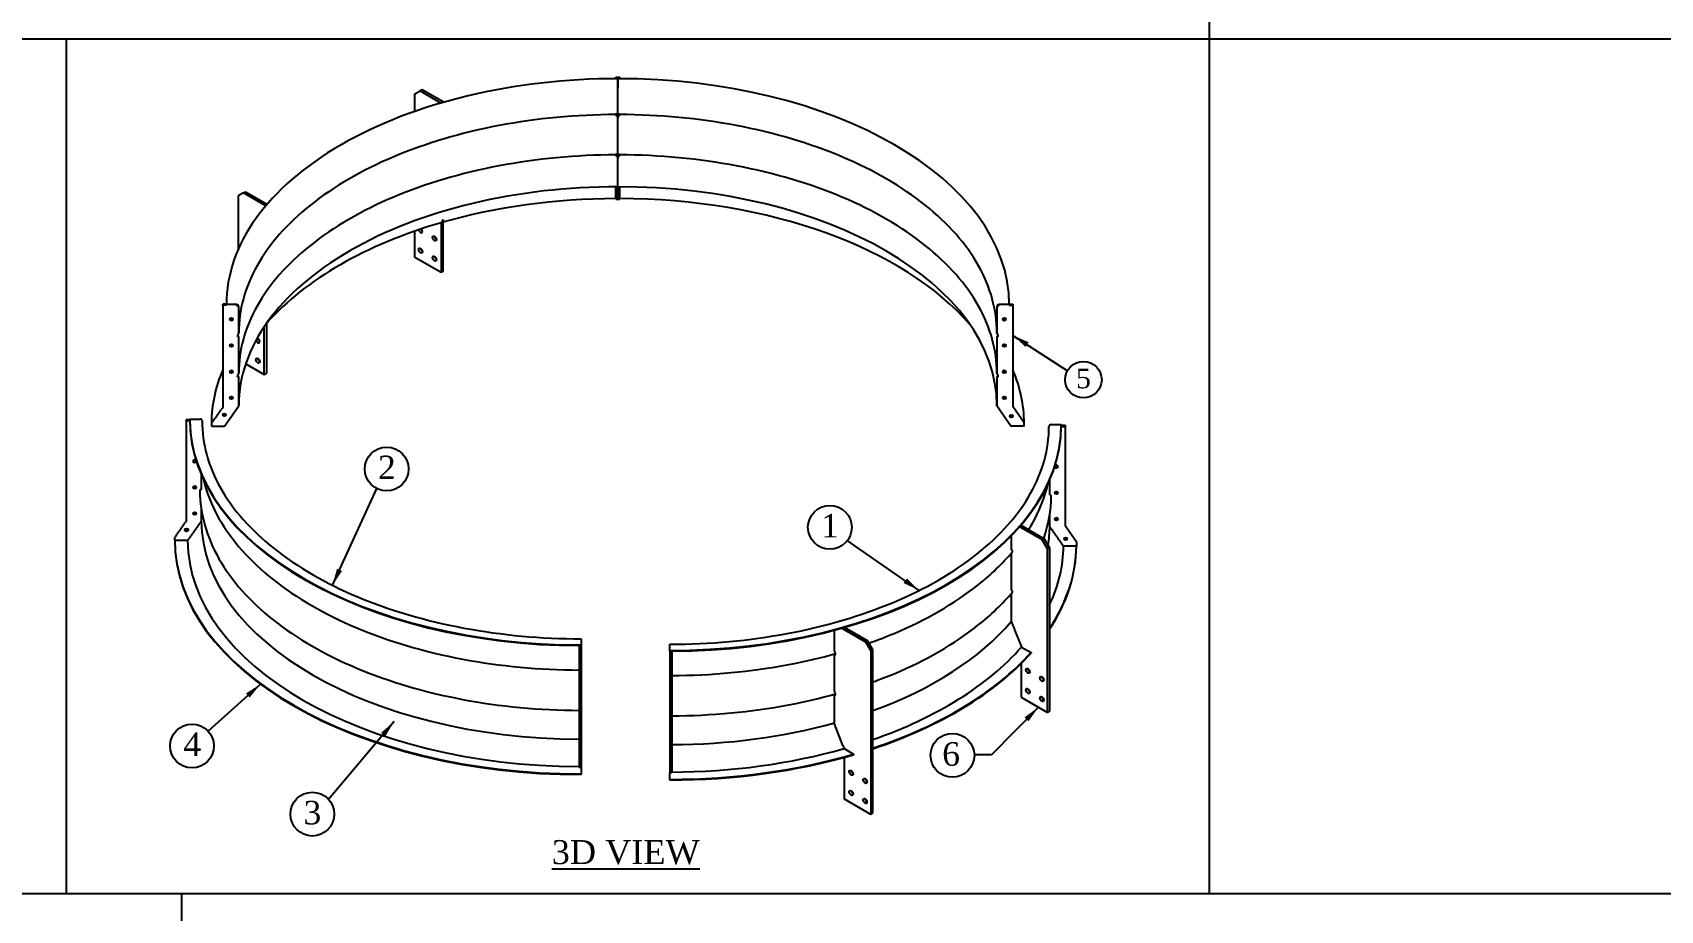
# Model space of a CAD drawing. Header units: millimetres. Extents: x 517777 to 536338, y -327622 to -292910.
# Drawn here: x 524682 to 530445, y -324792 to -321682 of the extents above; entities that cross this region are included whole.
import ezdxf

# ---------------------------------------------------------------- set-up
doc = ezdxf.new("R2010")
doc.units = ezdxf.units.MM
doc.layers.add('PV-1614E', color=7, linetype='Continuous')
doc.styles.add('ROMANS', font='ROMANS.shx', dxfattribs={"width": 0.9})
doc.styles.add('STYLE1', font='times.ttf')
doc.styles.add('style7', font='times.ttf', dxfattribs={"height": 24})
doc.dimstyles.new('4', dxfattribs={"dimtxt": 70, "dimasz": 60, "dimexe": 3, "dimexo": 5, "dimgap": 12, "dimtad": 1, "dimdec": 0, "dimdsep": 46, "dimtxsty": 'ROMANS', "dimcen": 2.5, "dimclrd": 6, "dimclre": 6, "dimclrt": 2, "dimadec": 0, "dimazin": 0, "dimtfac": 1, "dimtdec": 0, "dimtmove": 0, "dimatfit": 3, "dimfxl": 1, "dimarcsym": 0})

msp = doc.modelspace()

# ---------------------------------------------------------------- linework, layer by layer
at = {"color": 2}
for p, q in [((528847.81, -324732.56), (528847.81, -317015.42)), ((519748.82, -321704.41), (531205.72, -321704.41)), ((524802.09, -324732.56), (524802.09, -321704.41)), ((525209.3, -324732.56), (519748.82, -324732.56)), ((531205.72, -324732.56), (525209.3, -324732.56)), ((525209.3, -324732.56), (525209.3, -327252.71))]:
    msp.add_line(p, q, dxfattribs=at)
at = {"color": 6, "linetype": 'Continuous'}
msp.add_line((528076.35, -324240.33, 0), (528016.47, -324240.33, 0), dxfattribs=at)
for centre, radius in [((528401.86, -322912.25, 0), 64.6), ((525935.39, -323228.19, 0), 77.52), ((527504.09, -323434.83, 0), 77.52), ((525246.27, -324209.17, 0), 77.52), ((527938.21, -324242.48, 0), 77.52), ((525671.94, -324450.81, 0), 77.52)]:
    msp.add_circle(centre, radius, dxfattribs=at)
at = {"layer": 'PV-1614E', "extrusion": (-2.77556e-17, 0.816497, 0.57735)}
for p, q in [((526746.41, -321845.89, 0), (526746.41, -321840.59, 0)), ((526746.41, -321840.59, 0), (526753.4, -321840.59, 0)), ((526753.4, -321845.88, 0), (526753.4, -321840.59, 0)), ((526753.4, -321840.59, 0), (526760.4, -321840.59, 0)), ((526753.4, -321845.88, 0), (526753.4, -321840.59, 0)), ((526753.4, -321866.47, 0), (526753.4, -321845.88, 0)), ((526753.4, -321845.88, 0), (526753.4, -321866.47, 0)), ((526760.4, -321845.89, 0), (526760.4, -321840.59, 0)), ((526034.94, -321900.02, 0), (526053.49, -321889.31, 0)), ((526034.94, -321961.82, 0), (526034.94, -321900.02, 0)), ((526060.91, -321885.03, 0), (526053.49, -321889.31, 0)), ((526053.49, -321889.31, 0), (526127.62, -321932.11, 0)), ((526137.5, -321929.25, 0), (526060.91, -321885.03, 0)), ((526753.4, -321877.68, 0), (526753.4, -321866.47, 0)), ((526753.4, -321866.47, 0), (526753.4, -321877.68, 0)), ((526753.4, -321970.77, 0), (526753.4, -321877.68, 0)), ((526753.4, -321970.77, 0), (526753.4, -321877.68, 0)), ((526746.41, -321973.05, 0), (526746.41, -321971.13, 0)), ((526746.41, -321975.27, 0), (526746.41, -321973.05, 0)), ((526746.41, -321976.39, 0), (526746.41, -321975.27, 0)), ((526746.41, -321975.27, 0), (526753.4, -321975.27, 0)), ((526753.4, -321973.05, 0), (526753.4, -321970.77, 0)), ((526753.4, -321973.05, 0), (526753.4, -321970.77, 0)), ((526753.4, -321975.27, 0), (526753.4, -321973.05, 0)), ((526753.4, -321975.27, 0), (526753.4, -321973.05, 0)), ((526753.4, -321976.41, 0), (526753.4, -321975.27, 0)), ((526753.4, -321976.41, 0), (526753.4, -321975.27, 0)), ((526753.4, -321975.27, 0), (526760.4, -321975.27, 0)), ((526753.4, -321980.38, 0), (526753.4, -321976.41, 0)), ((526753.4, -321976.41, 0), (526753.4, -321980.38, 0)), ((526760.4, -321973.05, 0), (526760.4, -321971.13, 0)), ((526760.4, -321975.27, 0), (526760.4, -321973.05, 0)), ((526760.4, -321976.39, 0), (526760.4, -321975.27, 0)), ((526753.4, -321985.6, 0), (526753.4, -321980.38, 0)), ((526753.4, -321980.38, 0), (526753.4, -321985.6, 0)), ((526753.4, -322113.53, 0), (526753.4, -321985.6, 0)), ((526753.4, -322113.53, 0), (526753.4, -321985.6, 0)), ((526746.41, -322115.81, 0), (526746.41, -322113.89, 0)), ((526746.41, -322118.03, 0), (526746.41, -322115.81, 0)), ((526746.41, -322119.15, 0), (526746.41, -322118.03, 0)), ((526746.41, -322118.03, 0), (526753.4, -322118.03, 0)), ((526753.4, -322115.81, 0), (526753.4, -322113.53, 0)), ((526753.4, -322115.81, 0), (526753.4, -322113.53, 0)), ((526753.4, -322118.03, 0), (526753.4, -322115.81, 0)), ((526753.4, -322118.03, 0), (526753.4, -322115.81, 0)), ((526753.4, -322119.17, 0), (526753.4, -322118.03, 0)), ((526753.4, -322119.17, 0), (526753.4, -322118.03, 0)), ((526753.4, -322118.03, 0), (526760.4, -322118.03, 0)), ((526753.4, -322123.14, 0), (526753.4, -322119.17, 0)), ((526753.4, -322119.17, 0), (526753.4, -322123.14, 0)), ((526753.4, -322128.37, 0), (526753.4, -322123.14, 0)), ((526753.4, -322123.14, 0), (526753.4, -322128.37, 0)), ((526753.4, -322228.63, 0), (526753.4, -322128.37, 0)), ((526753.4, -322228.63, 0), (526753.4, -322128.37, 0)), ((526760.4, -322115.81, 0), (526760.4, -322113.89, 0)), ((526760.4, -322118.03, 0), (526760.4, -322115.81, 0)), ((526760.4, -322119.15, 0), (526760.4, -322118.03, 0)), ((525427.9, -322250.5, 0), (525409.36, -322261.2, 0)), ((525409.36, -322261.2, 0), (525409.36, -322451.33, 0)), ((525427.9, -322250.5, 0), (525435.32, -322246.21, 0)), ((525507.11, -322296.23, 0), (525427.9, -322250.5, 0)), ((525435.32, -322246.21, 0), (525512, -322290.48, 0)), ((526746.41, -322230.2, 0), (526746.41, -322228.66, 0)), ((526746.41, -322230.2, 0), (526753.4, -322230.2, 0)), ((526746.41, -322272.79, 0), (526746.41, -322230.2, 0)), ((526753.4, -322230.2, 0), (526753.4, -322228.63, 0)), ((526753.4, -322230.2, 0), (526753.4, -322228.63, 0)), ((526753.4, -322272.79, 0), (526753.4, -322230.2, 0)), ((526753.4, -322230.2, 0), (526760.4, -322230.2, 0)), ((526753.4, -322272.79, 0), (526753.4, -322230.2, 0)), ((526760.4, -322230.2, 0), (526760.4, -322228.66, 0)), ((526760.4, -322272.79, 0), (526760.4, -322230.2, 0)), ((526746.41, -322272.79, 0), (526753.4, -322272.79, 0)), ((526753.4, -322272.79, 0), (526760.4, -322272.79, 0)), ((526135.48, -322346.31, 0), (526127.67, -322357.42, 0)), ((526131.63, -322355.14, 0), (526127.67, -322357.42, 0)), ((526127.67, -322357.42, 0), (526127.67, -322532.3, 0)), ((526135.09, -322528.02, 0), (526135.09, -322354.15, 0)), ((526034.94, -322478.77, 0), (526034.94, -322385.83, 0)), ((526127.67, -322532.3, 0), (526034.94, -322478.77, 0)), ((526135.09, -322528.02, 0), (526127.67, -322532.3, 0)), ((525354.64, -322648.17, 0), (525354.63, -323010.23, 0)), ((525367.76, -322644.13, 0), (525354.64, -322644.13, 0)), ((525354.64, -322648.17, 0), (525354.64, -322644.13, 0)), ((525367.76, -322648.17, 0), (525354.64, -322648.17, 0)), ((525367.76, -322645.88, 0), (525367.76, -322648.17, 0)), ((525403.43, -322645.88, 0), (525367.76, -322645.88, 0)), ((525408.67, -322652.45, 0), (525403.43, -322648.17, 0)), ((525411.47, -322745.54, 0), (525411.47, -322652.45, 0)), ((528095.34, -322652.45, 0), (528095.34, -322745.54, 0)), ((528098.14, -322652.45, 0), (528103.38, -322648.17, 0)), ((528139.05, -322645.88, 0), (528103.38, -322645.88, 0)), ((528139.05, -322644.13, 0), (528152.16, -322644.13, 0)), ((528139.05, -322648.17, 0), (528139.05, -322645.88, 0)), ((528139.05, -322648.17, 0), (528152.16, -322648.17, 0)), ((528152.16, -322644.13, 0), (528152.16, -322648.17, 0)), ((528152.16, -322648.17, 0), (528152.16, -323007.18, 0)), ((525502.08, -322893.49, 0), (525502.08, -322723.53, 0)), ((525508.02, -322715.18, 0), (525509.5, -322714.32, 0)), ((525517.31, -322703.21, 0), (525509.5, -322714.32, 0)), ((525509.5, -322714.32, 0), (525509.5, -322889.21, 0)), ((525411.47, -322747.82, 0), (525411.47, -322745.54, 0)), ((525411.47, -322888.3, 0), (525411.47, -322760.37, 0)), ((528095.34, -322747.82, 0), (528095.34, -322745.54, 0)), ((528095.34, -322760.37, 0), (528095.34, -322888.3, 0)), ((525411.47, -322890.58, 0), (525411.47, -322888.3, 0)), ((525436.17, -322855.43, 0), (525502.08, -322893.49, 0)), ((525502.08, -322893.49, 0), (525509.5, -322889.21, 0)), ((528095.34, -322890.58, 0), (528095.34, -322888.3, 0)), ((525411.47, -323003.4, 0), (525411.47, -322903.13, 0)), ((528095.34, -322903.13, 0), (528095.34, -323003.4, 0)), ((525361.43, -323076.45, 0), (525411.47, -323004.97, 0)), ((525411.47, -323004.97, 0), (525411.47, -323003.4, 0)), ((528095.34, -323004.97, 0), (528095.34, -323003.4, 0)), ((528145.38, -323076.45, 0), (528095.34, -323004.97, 0)), ((528192.32, -323064.54, 0), (528152.16, -323007.18, 0)), ((525224.94, -323058, 0), (525224.94, -323053.96, 0)), ((525238.05, -323053.96, 0), (525224.94, -323053.96, 0)), ((525224.94, -323058, 0), (525224.94, -323413.22, 0)), ((525238.07, -323058, 0), (525224.94, -323058, 0)), ((525238.05, -323051.68, 0), (525273.72, -323051.68, 0)), ((525238.05, -323053.96, 0), (525238.05, -323051.68, 0)), ((525314.49, -323065.78, 0), (525314.49, -323076.45, 0)), ((528192.32, -323076.45, 0), (528192.32, -323064.54, 0)), ((528287.84, -323071.06, 0), (528323.51, -323071.06, 0)), ((528323.51, -323071.06, 0), (528323.51, -323073.34, 0)), ((525314.49, -323076.45, 0), (525361.43, -323076.45, 0)), ((528192.32, -323076.45, 0), (528145.38, -323076.45, 0)), ((528323.49, -323077.38, 0), (528336.62, -323077.38, 0)), ((528323.51, -323073.34, 0), (528336.62, -323073.34, 0)), ((528336.62, -323073.34, 0), (528336.62, -323077.38, 0)), ((528336.62, -323077.38, 0), (528336.62, -323429.67, 0)), ((525278.98, -323246.98, 0), (525278.98, -323298.13, 0)), ((528282.58, -323317.51, 0), (528282.58, -323266.35, 0)), ((525278.98, -323370.54, 0), (525278.98, -323412.62, 0)), ((528282.58, -323432, 0), (528282.58, -323389.91, 0)), ((525184.78, -323479.96, 0), (525184.78, -323470.01, 0)), ((528146.18, -323464.91, 0), (528146.18, -323511.43, 0)), ((528255.95, -323479.58, 0), (528175.48, -323433.12, 0)), ((528180.42, -323427.4, 0), (528263.37, -323475.29, 0)), ((528378.29, -323489.19, 0), (528336.62, -323429.67, 0)), ((525230.12, -323481.72, 0), (525184.8, -323481.72, 0)), ((528146.18, -323526.93, 0), (528146.18, -323654.19, 0)), ((528148.1, -323524.69, 0), (528149.47, -323523.9, 0)), ((528263.37, -323475.29, 0), (528255.95, -323479.58, 0)), ((528274.49, -323511.7, 0), (528255.95, -323479.58, 0)), ((528263.37, -323475.29, 0), (528281.91, -323507.42, 0)), ((528281.91, -323507.42, 0), (528274.49, -323511.7, 0)), ((528274.49, -324090.45, 0), (528274.49, -323511.7, 0)), ((528281.91, -323507.42, 0), (528281.91, -324086.17, 0)), ((528378.29, -323501.09, 0), (528331.35, -323501.09, 0)), ((528336.62, -323501.09, 0), (528331.44, -323501.09, 0)), ((528378.29, -323501.09, 0), (528378.29, -323489.19, 0)), ((528146.18, -323669.69, 0), (528146.18, -323768.68, 0)), ((528148.1, -323667.45, 0), (528149.47, -323666.66, 0)), ((527520.49, -323873.98, 0), (527520.49, -323799.19, 0)), ((527546.14, -323792.14, 0), (527630.36, -323840.76, 0)), ((527637.78, -323836.48, 0), (527556.08, -323789.31, 0)), ((526616.7, -323853.96, 0), (526616.7, -323861.54, 0)), ((526616.7, -323861.54, 0), (526616.7, -324285.25, 0)), ((526623.7, -323861.54, 0), (526616.7, -323861.54, 0)), ((526623.7, -323829.62, 0), (526623.7, -323831.09, 0)), ((526623.7, -323831.09, 0), (526623.7, -323851.68, 0)), ((526623.7, -323851.68, 0), (526623.7, -323853.97, 0)), ((526623.7, -323853.97, 0), (526623.7, -323861.54, 0)), ((526623.7, -323861.54, 0), (526623.7, -324285.25, 0)), ((526937.86, -323850.47, 0), (526937.86, -323848.99, 0)), ((526937.86, -323871.06, 0), (526937.86, -323850.47, 0)), ((526937.86, -323873.34, 0), (526937.86, -323871.06, 0)), ((526937.86, -323873.34, 0), (526937.86, -323880.92, 0)), ((526944.86, -323873.33, 0), (526944.86, -323880.92, 0)), ((527630.36, -323840.76, 0), (527637.78, -323836.48, 0)), ((527630.36, -323840.76, 0), (527648.9, -323872.88, 0)), ((527656.32, -323868.6, 0), (527637.78, -323836.48, 0)), ((527648.9, -323872.88, 0), (527656.32, -323868.6, 0)), ((527648.9, -323872.88, 0), (527648.9, -324451.63, 0)), ((527656.32, -324447.35, 0), (527656.32, -323868.6, 0)), ((528182.64, -323858.82, 0), (528216.33, -323878.28, 0)), ((526937.86, -323880.92, 0), (526937.86, -324304.63, 0)), ((526944.86, -323880.92, 0), (526937.86, -323880.92, 0)), ((526944.86, -323880.92, 0), (526944.86, -324304.63, 0)), ((527520.49, -324016.74, 0), (527520.49, -323888.82, 0)), ((527521.58, -323886.42, 0), (527523.88, -323885.08, 0)), ((528181.77, -323916.94, 0), (528181.77, -324036.91, 0)), ((528216.33, -323878.28, 0), (528216.33, -323880.56, 0)), ((527520.49, -324131.23, 0), (527520.49, -324031.58, 0)), ((527521.58, -324029.18, 0), (527523.88, -324027.84, 0)), ((528181.77, -324036.91, 0), (528274.49, -324090.45, 0)), ((528281.91, -324086.17, 0), (528274.49, -324090.45, 0)), ((527550, -324207.29, 0), (527520.49, -324131.23, 0)), ((527554.57, -324218.57, 0), (527588.35, -324238.08, 0)), ((527556.18, -324398.1, 0), (527556.18, -324249.49, 0)), ((527588.35, -324238.08, 0), (527588.35, -324240.36, 0)), ((526623.7, -324285.25, 0), (526616.7, -324285.25, 0)), ((526623.7, -324285.25, 0), (526623.7, -324308.44, 0)), ((526623.7, -324308.44, 0), (526623.7, -324310.72, 0)), ((526937.86, -324327.81, 0), (526937.86, -324304.63, 0)), ((526944.86, -324304.63, 0), (526937.86, -324304.63, 0)), ((526937.86, -324330.1, 0), (526937.86, -324327.81, 0)), ((527648.9, -324451.63, 0), (527556.18, -324398.1, 0)), ((527648.9, -324451.63, 0), (527656.32, -324447.35, 0))]:
    msp.add_line(p, q, dxfattribs=at)
at = {"layer": 'PV-1614E'}
for centre, major_axis, ratio, start_param, end_param in [((526753.4, -322645.88, 0), (1385.65, 0, 0), 0.5773503, 1.5707963, 3.1415927), ((526753.4, -322645.88, 0), (1385.65, 0, 0), 0.5773503, 0, 1.5707963), ((526753.4, -323003.4, 0), (1341.94, 0, 0), 0.5773503, 1.5707963, 3.1415927), ((526753.4, -323003.4, 0), (1341.94, 0, 0), 0.5773503, 0, 1.5707963), ((526753.4, -323074.16, 0), (1391.98, 0, 0), 0.5773503, 1.5758207, 2.0355358), ((526753.4, -323074.16, 0), (1391.98, 0, 0), 0.5773503, 0.4611061, 1.5657719), ((526753.4, -323074.16, 0), (1391.98, 0, 0), 0.5773503, 2.0367671, 2.6712979), ((526062.45, -322379.02, 0), (4.81, -8.33), 0.5773503, 4.3402128, 5.402164), ((526055.04, -322383.3, 0), (4.81, -8.33), 0.5773503, 0.7853982, 1.9008829), ((526055.04, -322383.3, 0), (4.81, -8.33), 0.5773503, 4.1499749, 7.0685835), ((526111.91, -322407.57, 0), (4.81, -8.33), 0.5773503, 4.022614, 5.402164), ((526062.45, -322450.4, 0), (4.81, -8.33), 0.5773503, 4.022614, 5.402164), ((526111.91, -322478.95, 0), (4.81, -8.33), 0.5773503, 4.022614, 5.402164), ((525403.43, -322652.45, 0), (-8.04, 0), 0.8164966, 3.1415927, 4.712389), ((525403.43, -322652.45, 0), (-5.25, 0), 0.8164966, 3.1415927, 4.712389), ((528103.38, -322652.45, 0), (8.04, 0), 0.8164966, 1.5707963, 3.1415927), ((528103.38, -322652.45, 0), (5.25, 0), 0.8164966, 1.5707963, 3.1415927), ((525385.3, -322693.99, 0), (-6.12, 0), 0.8164966, 0.4159521, 2.7256406), ((526753.4, -323074.16, 0), (1391.98, 0, 0), 0.5773503, 2.6768532, 2.6804866), ((528121.51, -322693.99, 0), (6.12, 0), 0.8164966, 3.5575447, 5.8672332), ((525411.47, -322755.24, 0), (-5.25, 0), 0.8164966, 5.2359878, 6.0132525), ((525411.47, -322752.95, 0), (-5.25, 0), 0.8164966, 0.2699328, 1.0471976), ((525403.43, -322760.37, 0), (-5.25, 0), 0.8164966, 3.5728383, 4.0374015), ((525411.47, -322755.24, 0), (-5.25, 0), 0.8164966, 0.4312456, 0.8958088), ((525406.22, -322747.82, 0), (5.25, 0), 0.8164966, 5.2359878, 6.2831853), ((525406.22, -322760.37, 0), (-5.25, 0), 0.8164966, 3.1415927, 4.1887902), ((525478.9, -322773.03, 0), (-4.81, 8.33), 0.5773503, 1.1610913, 3.9269908), ((525478.9, -322773.03, 0), (-4.81, 8.33), 0.5773503, 3.9269908, 5.7929102), ((525486.32, -322768.75, 0), (4.81, -8.33), 0.5773503, 4.022614, 5.402164), ((528100.58, -322747.82, 0), (-5.25, 0), 0.8164966, 0, 1.0471976), ((528100.58, -322760.37, 0), (5.25, 0), 0.8164966, 2.0943951, 3.1415927), ((528095.34, -322755.24, 0), (5.25, 0), 0.8164966, 0.2699328, 1.0471976), ((528095.34, -322752.95, 0), (5.25, 0), 0.8164966, 5.2359878, 6.0132525), ((528095.34, -322755.24, 0), (5.25, 0), 0.8164966, 5.3873765, 5.8519397), ((528103.38, -322760.37, 0), (5.25, 0), 0.8164966, 2.2457838, 2.710347), ((525385.3, -322786.79, 0), (-6.12, 0), 0.8164966, 0.4159521, 2.7256406), ((525486.32, -322840.13, 0), (4.81, -8.33), 0.5773503, 4.022614, 5.402164), ((528121.51, -322786.79, 0), (6.12, 0), 0.8164966, 3.5575447, 5.8672332), ((526753.4, -323071.88, 0), (1438.92, 0, 0), 0.5773503, 2.9047849, 3.13418), ((525385.3, -322879.58, 0), (-6.12, 0), 0.8164966, 0.4159521, 2.7256406), ((525411.47, -322898, 0), (-5.25, 0), 0.8164966, 5.2359878, 6.0132525), ((525411.47, -322895.71, 0), (-5.25, 0), 0.8164966, 0.2699328, 1.0471976), ((525406.22, -322890.58, 0), (5.25, 0), 0.8164966, 5.2359878, 6.2831853), ((528100.58, -322890.58, 0), (-5.25, 0), 0.8164966, 0, 1.0471976), ((528095.34, -322898, 0), (5.25, 0), 0.8164966, 0.2699328, 1.0471976), ((528095.34, -322895.71, 0), (5.25, 0), 0.8164966, 5.2359878, 6.0132525), ((528121.51, -322879.58, 0), (6.12, 0), 0.8164966, 3.5575447, 5.8672332), ((526753.4, -323071.88, 0), (1438.92, 0, 0), 0.5773503, 0.0089307, 0.2368077), ((525403.43, -322903.13, 0), (-5.25, 0), 0.8164966, 3.5728383, 4.0374015), ((525411.47, -322898, 0), (-5.25, 0), 0.8164966, 0.4312456, 0.8958088), ((525406.22, -322903.13, 0), (-5.25, 0), 0.8164966, 3.1415927, 4.1887902), ((528100.58, -322903.13, 0), (5.25, 0), 0.8164966, 2.0943951, 3.1415927), ((528103.38, -322903.13, 0), (5.25, 0), 0.8164966, 2.2457838, 2.710347), ((528095.34, -322898, 0), (5.25, 0), 0.8164966, 5.3873765, 5.8519397), ((525385.3, -322972.38, 0), (-6.12, 0), 0.8164966, 0.4159521, 2.7256406), ((528121.51, -322972.38, 0), (6.12, 0), 0.8164966, 3.5575447, 5.8672332), ((526623.7, -323051.68, 0), (1385.65, 0, 0), 0.5773503, 3.1415927, 4.712389), ((526623.7, -323053.96, 0), (1385.65, 0, 0), 0.5773503, 3.1415927, 3.14664), ((526623.7, -323053.96, 0), (1385.65, 0, 0), 0.5773503, 3.14664, 4.7073416), ((525273.72, -323058.25, 0), (-8.04, 0), 0.8164966, 3.1415927, 4.712389), ((525360.28, -323032.6, 0), (-6.12, 0), 0.8164966, 0.4159521, 2.7256406), ((526937.86, -323071.06, 0), (1385.65, 0, 0), 0.5773503, 4.712389, 6.2831853), ((528146.26, -323036.88, 0), (6.12, 0), 0.8164966, 3.5575447, 5.8672332), ((528287.84, -323077.62, 0), (8.04, 0), 0.8164966, 1.5707963, 3.1415927), ((526937.86, -323073.34, 0), (1385.65, 0, 0), 0.5773503, 4.7174363, 6.278138), ((526937.86, -323073.34, 0), (1385.65, 0, 0), 0.5773503, 6.278138, 6.2831853), ((525255.59, -323200.66, 0), (-6.12, 0), 0.8164966, 3.7413346, 6.2831853), ((525255.59, -323200.66, 0), (-6.12, 0), 0.8164966, 0, 3.0535517), ((525255.59, -323196.62, 0), (-6.12, 0), 0.8164966, 0.4159521, 2.6545405), ((528305.97, -323220.04, 0), (6.12, 0), 0.8164966, 3.2296336, 6.2831853), ((528305.97, -323216, 0), (6.12, 0), 0.8164966, 3.6286448, 5.8672332), ((528305.97, -323220.04, 0), (6.12, 0), 0.8164966, 0, 2.5418507), ((525255.59, -323289.42, 0), (-6.12, 0), 0.8164966, 0.4159521, 2.7256406), ((528305.97, -323308.79, 0), (6.12, 0), 0.8164966, 3.5575447, 5.8672332), ((525255.59, -323382.21, 0), (-6.12, 0), 0.8164966, 0.4159521, 2.7256406), ((526623.7, -323408.58, 0), (1344.73, 0, 0), 0.5773503, 3.1467936, 4.7071881), ((528305.97, -323401.59, 0), (6.12, 0), 0.8164966, 3.5575447, 5.8672332), ((525226.61, -323440.15, 0), (-6.12, 0), 0.8164966, 0.4159521, 2.7256406), ((526937.86, -323427.96, 0), (1344.73, 0, 0), 0.5773503, 6.1917237, 6.2779844), ((528338.99, -323471.44, 0), (6.12, 0), 0.8164966, 3.5575447, 5.8672332), ((526623.7, -323477.68, 0), (1438.92, 0, 0), 0.5773503, 3.1415927, 4.712389), ((526623.7, -323479.96, 0), (1438.92, 0, 0), 0.5773503, 3.1415927, 4.712389), ((526623.7, -323477.68, 0), (1393.59, 0, 0), 0.5773503, 3.1466112, 4.7073704), ((528149.79, -323529.78, 0), (-2.62, 4.54), 0.5773503, 6.0213859, 6.0534625), ((528146.08, -323520.22, 0), (2.62, -4.54), 0.5773503, 6.0213859, 7.0039533), ((526937.86, -323497.05, 0), (1393.59, 0, 0), 0.5773503, 6.0157399, 6.2781667), ((526937.86, -323497.05, 0), (1438.92, 0, 0), 0.5773503, 5.918031, 6.2783248), ((526937.86, -323499.34, 0), (1438.92, 0, 0), 0.5773503, 5.918031, 6.2810743), ((528149.79, -323672.54, 0), (-2.62, 4.54), 0.5773503, 6.0213859, 6.0534625), ((528146.08, -323662.98, 0), (2.62, -4.54), 0.5773503, 6.0213859, 7.0039533), ((526937.86, -323427.96, 0), (1344.73, 0, 0), 0.5773503, 5.2760407, 5.8288573), ((526623.7, -323053.96, 0), (1385.65, 0, 0), 0.5773503, 4.7073416, 4.712389), ((526937.86, -323073.34, 0), (1385.65, 0, 0), 0.5773503, 4.712389, 4.7174363), ((527524.2, -323876.12, 0), (-2.62, 4.54), 0.5773503, 0.7853982, 1.8325957), ((526937.86, -323497.05, 0), (1393.59, 0, 0), 0.5773503, 5.2540329, 5.8168313), ((527524.2, -323890.96, 0), (-2.62, 4.54), 0.5773503, 6.0213859, 7.0685835), ((527520.49, -323881.4, 0), (-2.62, 4.54), 0.5773503, 2.8797933, 4.9741884), ((526937.86, -323497.05, 0), (1438.92, 0, 0), 0.5773503, 5.2351859, 5.8064434), ((526937.86, -323499.34, 0), (1438.92, 0, 0), 0.5773503, 5.2351859, 5.8064434), ((528212.37, -323938.94, 0), (-4.81, 8.33), 0.5773503, 0.8810213, 2.2605713), ((528261.82, -323967.5, 0), (-4.81, 8.33), 0.5773503, 0.8810213, 2.2605713), ((527524.2, -324018.88, 0), (-2.62, 4.54), 0.5773503, 0.7853982, 1.8325957), ((527524.2, -324033.72, 0), (-2.62, 4.54), 0.5773503, 6.0213859, 7.0685835), ((527520.49, -324024.16, 0), (2.62, -4.54), 0.5773503, 6.0213859, 8.115781), ((528212.37, -324010.33, 0), (-4.81, 8.33), 0.5773503, 0.8810213, 2.2605713), ((528261.82, -324038.88, 0), (-4.81, 8.33), 0.5773503, 0.8810213, 2.2605713), ((526937.86, -323427.96, 0), (1344.73, 0, 0), 0.5773503, 4.7175899, 5.1605012), ((526937.86, -323497.05, 0), (1393.59, 0, 0), 0.5773503, 4.7174075, 5.1708046), ((526937.86, -323497.05, 0), (1438.92, 0, 0), 0.5773503, 4.712389, 5.1814691), ((526937.86, -323499.34, 0), (1438.92, 0, 0), 0.5773503, 4.712389, 5.1814691), ((527586.78, -324300.13, 0), (-4.81, 8.33), 0.5773503, 0.8810213, 2.2605713), ((527636.23, -324328.68, 0), (-4.81, 8.33), 0.5773503, 0.8810213, 2.2605713), ((527586.78, -324371.51, 0), (-4.81, 8.33), 0.5773503, 0.8810213, 2.2605713), ((527636.23, -324400.06, 0), (-4.81, 8.33), 0.5773503, 0.8810213, 2.2605713)]:
    msp.add_ellipse(centre, major_axis=major_axis, ratio=ratio, start_param=start_param, end_param=end_param, dxfattribs=at)
for centre, major_axis, ratio in [((526104.49, -322411.85, 0), (4.81, -8.33), 0.5773503), ((526055.04, -322454.68, 0), (4.81, -8.33), 0.5773503), ((526104.49, -322483.23, 0), (4.81, -8.33), 0.5773503), ((525385.3, -322698.03, 0), (-6.12, 0), 0.8164966), ((528121.51, -322698.03, 0), (6.12, 0), 0.8164966), ((525385.3, -322790.83, 0), (-6.12, 0), 0.8164966), ((525478.9, -322844.41, 0), (-4.81, 8.33), 0.5773503), ((528121.51, -322790.83, 0), (6.12, 0), 0.8164966), ((525385.3, -322883.62, 0), (-6.12, 0), 0.8164966), ((528121.51, -322883.62, 0), (6.12, 0), 0.8164966), ((525385.3, -322976.41, 0), (-6.12, 0), 0.8164966), ((528121.51, -322976.41, 0), (6.12, 0), 0.8164966), ((525360.28, -323036.64, 0), (-6.12, 0), 0.8164966), ((528146.26, -323040.91, 0), (6.12, 0), 0.8164966), ((525255.59, -323293.46, 0), (-6.12, 0), 0.8164966), ((528305.97, -323312.83, 0), (6.12, 0), 0.8164966), ((525255.59, -323386.25, 0), (-6.12, 0), 0.8164966), ((528305.97, -323405.63, 0), (6.12, 0), 0.8164966), ((525226.61, -323444.19, 0), (-6.12, 0), 0.8164966), ((528338.99, -323475.47, 0), (6.12, 0), 0.8164966), ((528204.95, -323943.23, 0), (-4.81, 8.33), 0.5773503), ((528254.4, -323971.78, 0), (-4.81, 8.33), 0.5773503), ((528204.95, -324014.61, 0), (-4.81, 8.33), 0.5773503), ((528254.4, -324043.16, 0), (-4.81, 8.33), 0.5773503), ((527579.36, -324304.41, 0), (-4.81, 8.33), 0.5773503), ((527628.81, -324332.96, 0), (-4.81, 8.33), 0.5773503), ((527579.36, -324375.79, 0), (-4.81, 8.33), 0.5773503), ((527628.81, -324404.34, 0), (-4.81, 8.33), 0.5773503)]:
    msp.add_ellipse(centre, major_axis=major_axis, ratio=ratio, dxfattribs=at)
for points, knots in [([(526746.41, -321973, 0), (526606.12, -321973.42, 0), (526465.97, -321986.62, 0), (526199.54, -322037.31, 0), (526073.31, -322074.79, 0), (525847.08, -322170.31, 0), (525747.11, -322228.34, 0), (525583.17, -322359.19, 0), (525519.22, -322431.98, 0), (525433.38, -322585.06, 0), (525411.47, -322665.3, 0), (525411.47, -322745.54, 0)], [0.7906013, 0.7906013, 0.7906013, 0.7906013, 1.10372, 1.10372, 1.4168386, 1.4168386, 1.7299572, 1.7299572, 2.0430759, 2.0430759, 2.3561945, 2.3561945, 2.3561945, 2.3561945]), ([(526746.41, -321976.39, 0), (526747.58, -321976.4, 0), (526748.75, -321976.4, 0), (526751.08, -321976.41, 0), (526752.24, -321976.41, 0), (526753.4, -321976.41, 0)], [0, 0, 0, 0, 4.0068715, 4.0068715, 7.9997349, 7.9997349, 7.9997349, 7.9997349]), ([(526760.4, -321976.39, 0), (526759.23, -321976.4, 0), (526758.07, -321976.4, 0), (526755.74, -321976.41, 0), (526754.57, -321976.41, 0), (526753.4, -321976.41, 0)], [-7.9997324, -7.9997324, -7.9997324, -7.9997324, -4.0069943, -4.0069943, 0, 0, 0, 0]), ([(528095.34, -322745.54, 0), (528095.34, -322665.3, 0), (528073.43, -322585.06, 0), (527987.58, -322431.98, 0), (527923.64, -322359.19, 0), (527759.7, -322228.34, 0), (527659.73, -322170.31, 0), (527433.5, -322074.79, 0), (527307.27, -322037.31, 0), (527040.84, -321986.62, 0), (526900.69, -321973.42, 0), (526760.4, -321973, 0)], [5.4977871, 5.4977871, 5.4977871, 5.4977871, 5.8109058, 5.8109058, 6.1240244, 6.1240244, 6.437143, 6.437143, 6.7502617, 6.7502617, 7.0633803, 7.0633803, 7.0633803, 7.0633803]), ([(526746.41, -322115.76, 0), (526606.12, -322116.18, 0), (526465.97, -322129.38, 0), (526199.54, -322180.07, 0), (526073.31, -322217.55, 0), (525847.08, -322313.07, 0), (525747.11, -322371.1, 0), (525583.17, -322501.95, 0), (525519.22, -322574.74, 0), (525433.38, -322727.82, 0), (525411.47, -322808.06, 0), (525411.47, -322888.3, 0)], [0.7906013, 0.7906013, 0.7906013, 0.7906013, 1.10372, 1.10372, 1.4168386, 1.4168386, 1.7299572, 1.7299572, 2.0430759, 2.0430759, 2.3561945, 2.3561945, 2.3561945, 2.3561945]), ([(526746.41, -322119.15, 0), (526747.58, -322119.16, 0), (526748.75, -322119.16, 0), (526751.08, -322119.17, 0), (526752.24, -322119.17, 0), (526753.4, -322119.17, 0)], [0, 0, 0, 0, 4.0068715, 4.0068715, 7.9997349, 7.9997349, 7.9997349, 7.9997349]), ([(526760.4, -322119.15, 0), (526759.23, -322119.16, 0), (526758.07, -322119.16, 0), (526755.74, -322119.17, 0), (526754.57, -322119.17, 0), (526753.4, -322119.17, 0)], [-7.9997324, -7.9997324, -7.9997324, -7.9997324, -4.0069943, -4.0069943, 0, 0, 0, 0]), ([(528095.34, -322888.3, 0), (528095.34, -322808.06, 0), (528073.43, -322727.82, 0), (527987.58, -322574.74, 0), (527923.64, -322501.95, 0), (527759.7, -322371.1, 0), (527659.73, -322313.07, 0), (527433.5, -322217.55, 0), (527307.27, -322180.07, 0), (527040.84, -322129.38, 0), (526900.69, -322116.18, 0), (526760.4, -322115.76, 0)], [5.4977871, 5.4977871, 5.4977871, 5.4977871, 5.8109058, 5.8109058, 6.1240244, 6.1240244, 6.437143, 6.437143, 6.7502617, 6.7502617, 7.0633803, 7.0633803, 7.0633803, 7.0633803]), ([(525281.76, -323058.25, 0), (525281.76, -323138.41, 0), (525303.72, -323218.6, 0), (525389.89, -323371.71, 0), (525454.13, -323444.58, 0), (525618.97, -323575.57, 0), (525719.52, -323633.66, 0), (525947.1, -323729.12, 0), (526074.07, -323766.48, 0), (526341.95, -323816.73, 0), (526482.81, -323829.62, 0), (526623.7, -323829.62, 0)], [2.3561945, 2.3561945, 2.3561945, 2.3561945, 2.6703538, 2.6703538, 2.984513, 2.984513, 3.2986723, 3.2986723, 3.6128316, 3.6128316, 3.9269908, 3.9269908, 3.9269908, 3.9269908]), ([(526937.86, -323848.99, 0), (527078.75, -323848.99, 0), (527219.61, -323836.11, 0), (527487.49, -323785.86, 0), (527614.46, -323748.49, 0), (527842.04, -323653.03, 0), (527942.6, -323594.95, 0), (528107.43, -323463.96, 0), (528171.67, -323391.09, 0), (528257.84, -323237.97, 0), (528279.8, -323157.78, 0), (528279.8, -323077.62, 0)], [3.9269908, 3.9269908, 3.9269908, 3.9269908, 4.2411501, 4.2411501, 4.5553093, 4.5553093, 4.8694686, 4.8694686, 5.1836279, 5.1836279, 5.4977871, 5.4977871, 5.4977871, 5.4977871]), ([(525276.36, -323301.84, 0), (525276.26, -323301.89, 0), (525276.16, -323301.94, 0), (525275.92, -323302.07, 0), (525275.78, -323302.15, 0), (525275.51, -323302.33, 0), (525275.39, -323302.43, 0), (525275.16, -323302.61, 0), (525275.05, -323302.72, 0), (525274.83, -323302.93, 0), (525274.72, -323303.05, 0), (525274.52, -323303.29, 0), (525274.43, -323303.41, 0), (525274.27, -323303.66, 0), (525274.2, -323303.79, 0), (525274.07, -323304.03, 0), (525274.02, -323304.16, 0), (525273.92, -323304.43, 0), (525273.87, -323304.57, 0), (525273.8, -323304.86, 0), (525273.78, -323305, 0), (525273.75, -323305.28, 0), (525273.74, -323305.42, 0), (525273.74, -323305.55, 0), (525273.74, -323305.56, 0), (525273.74, -323305.57, 0), (525273.74, -323305.58, 0)], [-5.9147699, -5.9147699, -5.9147699, -5.9147699, -5.5536179, -5.5536179, -4.9982509, -4.9982509, -4.4428839, -4.4428839, -3.8875215, -3.8875215, -3.3321591, -3.3321591, -2.7767967, -2.7767967, -2.2214343, -2.2214343, -1.6660758, -1.6660758, -1.1107172, -1.1107172, -0.5553586, -0.5553586, 0, 0, 0, 0.043801, 0.043801, 0.043801, 0.043801]), ([(525278.98, -323298.13, 0), (525278.98, -323298.26, 0), (525278.98, -323298.4, 0), (525278.94, -323298.68, 0), (525278.92, -323298.83, 0), (525278.85, -323299.11, 0), (525278.8, -323299.25, 0), (525278.7, -323299.52, 0), (525278.65, -323299.65, 0), (525278.52, -323299.89, 0), (525278.45, -323300.02, 0), (525278.29, -323300.27, 0), (525278.2, -323300.39, 0), (525278, -323300.63, 0), (525277.9, -323300.75, 0), (525277.68, -323300.96, 0), (525277.56, -323301.07, 0), (525277.33, -323301.25, 0), (525277.21, -323301.35, 0), (525276.94, -323301.53, 0), (525276.8, -323301.61, 0), (525276.56, -323301.74, 0), (525276.46, -323301.79, 0), (525276.36, -323301.84, 0)], [17.7716703, 17.7716703, 17.7716703, 17.7716703, 18.3270289, 18.3270289, 18.8823875, 18.8823875, 19.4377461, 19.4377461, 19.9931046, 19.9931046, 20.5484671, 20.5484671, 21.1038295, 21.1038295, 21.6591919, 21.6591919, 22.2145543, 22.2145543, 22.7699213, 22.7699213, 23.3252884, 23.3252884, 23.6864403, 23.6864403, 23.6864403, 23.6864403]), ([(525285.34, -323261.17, 0), (525296.36, -323309.55, 0), (525315.21, -323357.29, 0), (525385.55, -323480.97, 0), (525450.56, -323554.22, 0), (525616.12, -323685.49, 0), (525716.65, -323743.52, 0), (525943.58, -323838.92, 0), (526069.95, -323876.28, 0), (526336.43, -323926.8, 0), (526476.5, -323939.95, 0), (526616.7, -323940.37, 0)], [2.4869881, 2.4869881, 2.4869881, 2.4869881, 2.6734605, 2.6734605, 2.9855458, 2.9855458, 3.297631, 3.297631, 3.6097163, 3.6097163, 3.9218016, 3.9218016, 3.9218016, 3.9218016]), ([(528207.92, -323443.29, 0), (528212.12, -323436.53, 0), (528216.16, -323429.75, 0), (528246.35, -323376.67, 0), (528265.2, -323328.93, 0), (528276.22, -323280.55, 0)], [5.15303457, 5.15303457, 5.15303457, 5.15303457, 5.18052116, 5.18052116, 5.36699352, 5.36699352, 5.36699352, 5.36699352]), ([(525273.74, -323305.58, 0), (525274.47, -323387.29, 0), (525297.49, -323468.89, 0), (525385.55, -323623.74, 0), (525450.56, -323696.98, 0), (525616.12, -323828.25, 0), (525716.65, -323886.28, 0), (525943.58, -323981.68, 0), (526069.95, -324019.04, 0), (526336.43, -324069.56, 0), (526476.5, -324082.71, 0), (526616.7, -324083.13, 0)], [2.3613752, 2.3613752, 2.3613752, 2.3613752, 2.6734605, 2.6734605, 2.9855458, 2.9855458, 3.297631, 3.297631, 3.6097163, 3.6097163, 3.9218016, 3.9218016, 3.9218016, 3.9218016]), ([(528285.2, -323321.22, 0), (528285.1, -323321.17, 0), (528285, -323321.12, 0), (528284.76, -323320.99, 0), (528284.62, -323320.9, 0), (528284.35, -323320.72, 0), (528284.23, -323320.63, 0), (528284, -323320.44, 0), (528283.89, -323320.34, 0), (528283.67, -323320.12, 0), (528283.56, -323320.01, 0), (528283.36, -323319.77, 0), (528283.27, -323319.64, 0), (528283.11, -323319.39, 0), (528283.04, -323319.27, 0), (528282.92, -323319.02, 0), (528282.86, -323318.89, 0), (528282.76, -323318.62, 0), (528282.71, -323318.48, 0), (528282.64, -323318.2, 0), (528282.62, -323318.06, 0), (528282.59, -323317.78, 0), (528282.58, -323317.64, 0), (528282.58, -323317.51, 0)], [11.8569004, 11.8569004, 11.8569004, 11.8569004, 12.2180523, 12.2180523, 12.7734193, 12.7734193, 13.3287864, 13.3287864, 13.8841488, 13.8841488, 14.4395112, 14.4395112, 14.9948736, 14.9948736, 15.550236, 15.550236, 16.1055946, 16.1055946, 16.6609532, 16.6609532, 17.2163118, 17.2163118, 17.7716703, 17.7716703, 17.7716703, 17.7716703]), ([(528287.82, -323324.96, 0), (528287.82, -323324.95, 0), (528287.82, -323324.94, 0), (528287.82, -323324.92, 0), (528287.82, -323324.79, 0), (528287.82, -323324.65, 0), (528287.78, -323324.37, 0), (528287.76, -323324.23, 0), (528287.69, -323323.95, 0), (528287.64, -323323.81, 0), (528287.54, -323323.54, 0), (528287.49, -323323.41, 0), (528287.36, -323323.16, 0), (528287.29, -323323.04, 0), (528287.13, -323322.79, 0), (528287.04, -323322.67, 0), (528286.84, -323322.43, 0), (528286.74, -323322.31, 0), (528286.52, -323322.09, 0), (528286.4, -323321.99, 0), (528286.17, -323321.8, 0), (528286.05, -323321.71, 0), (528285.78, -323321.53, 0), (528285.64, -323321.44, 0), (528285.4, -323321.31, 0), (528285.3, -323321.26, 0), (528285.2, -323321.22, 0)], [-0.043801, -0.043801, -0.043801, -0.043801, 0, 0, 0, 0.5553586, 0.5553586, 1.1107172, 1.1107172, 1.6660758, 1.6660758, 2.2214343, 2.2214343, 2.7767967, 2.7767967, 3.3321591, 3.3321591, 3.8875215, 3.8875215, 4.4428839, 4.4428839, 4.9982509, 4.9982509, 5.5536179, 5.5536179, 5.9147699, 5.9147699, 5.9147699, 5.9147699]), ([(527642.64, -323844.9, 0), (527673.01, -323834.15, 0), (527702.64, -323822.7, 0), (527844.91, -323762.89, 0), (527945.44, -323704.87, 0), (528074.46, -323602.57, 0), (528115.18, -323563.54, 0), (528149.77, -323522.73, 0)], [4.47712344, 4.47712344, 4.47712344, 4.47712344, 4.5563506, 4.5563506, 4.86843588, 4.86843588, 5.0427634, 5.0427634, 5.0427634, 5.0427634]), ([(528146.18, -323511.43, 0), (528146.18, -323511.56, 0), (528146.19, -323511.7, 0), (528146.21, -323511.99, 0), (528146.23, -323512.14, 0), (528146.28, -323512.45, 0), (528146.31, -323512.6, 0), (528146.38, -323512.91, 0), (528146.42, -323513.06, 0), (528146.51, -323513.35, 0), (528146.57, -323513.51, 0), (528146.69, -323513.83, 0), (528146.75, -323513.99, 0), (528146.9, -323514.31, 0), (528146.97, -323514.47, 0), (528147.13, -323514.78, 0), (528147.22, -323514.93, 0), (528147.39, -323515.22, 0), (528147.48, -323515.37, 0), (528147.68, -323515.67, 0), (528147.79, -323515.82, 0), (528147.98, -323516.07, 0), (528148.06, -323516.17, 0), (528148.14, -323516.27, 0)], [18.2809424, 18.2809424, 18.2809424, 18.2809424, 18.8264465, 18.8264465, 19.3719507, 19.3719507, 19.9174548, 19.9174548, 20.462959, 20.462959, 21.0243597, 21.0243597, 21.5857605, 21.5857605, 22.1471612, 22.1471612, 22.708562, 22.708562, 23.2895597, 23.2895597, 23.8705574, 23.8705574, 24.2962357, 24.2962357, 24.2962357, 24.2962357]), ([(528148.14, -323516.27, 0), (528148.22, -323516.37, 0), (528148.31, -323516.48, 0), (528148.5, -323516.73, 0), (528148.6, -323516.88, 0), (528148.8, -323517.18, 0), (528148.9, -323517.33, 0), (528149.07, -323517.61, 0), (528149.15, -323517.76, 0), (528149.31, -323518.07, 0), (528149.39, -323518.23, 0), (528149.53, -323518.55, 0), (528149.6, -323518.72, 0), (528149.72, -323519.04, 0), (528149.77, -323519.19, 0), (528149.86, -323519.49, 0), (528149.9, -323519.64, 0), (528149.97, -323519.94, 0), (528150, -323520.1, 0), (528150.05, -323520.4, 0), (528150.07, -323520.55, 0), (528150.1, -323520.84, 0), (528150.1, -323520.98, 0), (528150.1, -323521.11, 0), (528150.1, -323521.24, 0), (528150.1, -323521.37, 0), (528150.07, -323521.64, 0), (528150.05, -323521.77, 0), (528150, -323522.01, 0), (528149.97, -323522.13, 0), (528149.9, -323522.36, 0), (528149.86, -323522.46, 0), (528149.8, -323522.58, 0), (528149.79, -323522.6, 0), (528149.78, -323522.63, 0)], [-6.0149339, -6.0149339, -6.0149339, -6.0149339, -5.5891824, -5.5891824, -5.0082685, -5.0082685, -4.4273546, -4.4273546, -3.8660513, -3.8660513, -3.304748, -3.304748, -2.7434446, -2.7434446, -2.1821413, -2.1821413, -1.636606, -1.636606, -1.0910707, -1.0910707, -0.5455353, -0.5455353, 0, 0, 0, 0.5455353, 0.5455353, 1.0910707, 1.0910707, 1.636606, 1.636606, 2.1821413, 2.1821413, 2.3299129, 2.3299129, 2.3299129, 2.3299129]), ([(527656.32, -323982.75, 0), (527681.92, -323973.44, 0), (527706.98, -323963.64, 0), (527844.91, -323905.65, 0), (527945.44, -323847.63, 0), (528074.46, -323745.33, 0), (528115.18, -323706.3, 0), (528149.77, -323665.49, 0)], [4.48906635, 4.48906635, 4.48906635, 4.48906635, 4.5563506, 4.5563506, 4.86843588, 4.86843588, 5.0427634, 5.0427634, 5.0427634, 5.0427634]), ([(528146.18, -323654.19, 0), (528146.18, -323654.32, 0), (528146.19, -323654.46, 0), (528146.21, -323654.75, 0), (528146.23, -323654.9, 0), (528146.28, -323655.21, 0), (528146.31, -323655.36, 0), (528146.38, -323655.67, 0), (528146.42, -323655.82, 0), (528146.51, -323656.11, 0), (528146.57, -323656.27, 0), (528146.69, -323656.59, 0), (528146.75, -323656.75, 0), (528146.9, -323657.07, 0), (528146.97, -323657.23, 0), (528147.13, -323657.54, 0), (528147.22, -323657.69, 0), (528147.39, -323657.98, 0), (528147.48, -323658.13, 0), (528147.68, -323658.43, 0), (528147.79, -323658.58, 0), (528147.98, -323658.83, 0), (528148.06, -323658.93, 0), (528148.14, -323659.03, 0)], [18.2809424, 18.2809424, 18.2809424, 18.2809424, 18.8264465, 18.8264465, 19.3719507, 19.3719507, 19.9174548, 19.9174548, 20.462959, 20.462959, 21.0243597, 21.0243597, 21.5857605, 21.5857605, 22.1471612, 22.1471612, 22.708562, 22.708562, 23.2895597, 23.2895597, 23.8705574, 23.8705574, 24.2962357, 24.2962357, 24.2962357, 24.2962357]), ([(528148.14, -323659.03, 0), (528148.22, -323659.13, 0), (528148.31, -323659.24, 0), (528148.5, -323659.49, 0), (528148.6, -323659.64, 0), (528148.8, -323659.94, 0), (528148.9, -323660.09, 0), (528149.07, -323660.37, 0), (528149.15, -323660.52, 0), (528149.31, -323660.83, 0), (528149.39, -323660.99, 0), (528149.53, -323661.31, 0), (528149.6, -323661.48, 0), (528149.72, -323661.8, 0), (528149.77, -323661.95, 0), (528149.86, -323662.25, 0), (528149.9, -323662.4, 0), (528149.97, -323662.7, 0), (528150, -323662.86, 0), (528150.05, -323663.16, 0), (528150.07, -323663.31, 0), (528150.1, -323663.6, 0), (528150.1, -323663.74, 0), (528150.1, -323663.87, 0), (528150.1, -323664, 0), (528150.1, -323664.14, 0), (528150.07, -323664.4, 0), (528150.05, -323664.53, 0), (528150, -323664.78, 0), (528149.97, -323664.89, 0), (528149.9, -323665.12, 0), (528149.86, -323665.22, 0), (528149.8, -323665.34, 0), (528149.79, -323665.36, 0), (528149.78, -323665.39, 0)], [-6.0149339, -6.0149339, -6.0149339, -6.0149339, -5.5891824, -5.5891824, -5.0082685, -5.0082685, -4.4273546, -4.4273546, -3.8660513, -3.8660513, -3.304748, -3.304748, -2.7434446, -2.7434446, -2.1821413, -2.1821413, -1.636606, -1.636606, -1.0910707, -1.0910707, -0.5455353, -0.5455353, 0, 0, 0, 0.5455353, 0.5455353, 1.0910707, 1.0910707, 1.636606, 1.636606, 2.1821413, 2.1821413, 2.3299129, 2.3299129, 2.3299129, 2.3299129]), ([(526944.86, -323959.74, 0), (527085.06, -323959.32, 0), (527225.13, -323946.17, 0), (527414.99, -323910.18, 0), (527470.38, -323897.27, 0), (527524.06, -323882.3, 0)], [3.93218004, 3.93218004, 3.93218004, 3.93218004, 4.24426532, 4.24426532, 4.37688805, 4.37688805, 4.37688805, 4.37688805]), ([(526944.86, -324102.5, 0), (527085.06, -324102.08, 0), (527225.13, -324088.93, 0), (527414.99, -324052.94, 0), (527470.38, -324040.03, 0), (527524.06, -324025.07, 0)], [3.93218004, 3.93218004, 3.93218004, 3.93218004, 4.24426532, 4.24426532, 4.37688805, 4.37688805, 4.37688805, 4.37688805])]:
    msp.add_open_spline(points, degree=3, knots=knots, dxfattribs=at)
for points in [[(526753.4, -321970.77, 0), (526751.1, -321970.89, 0), (526748.77, -321971.01, 0), (526746.41, -321971.13, 0)], [(526753.4, -321970.77, 0), (526755.71, -321970.89, 0), (526758.04, -321971.01, 0), (526760.4, -321971.13, 0)], [(526753.4, -322113.53, 0), (526751.12, -322113.65, 0), (526748.79, -322113.76, 0), (526746.41, -322113.89, 0)], [(526753.4, -322113.53, 0), (526755.69, -322113.65, 0), (526758.02, -322113.76, 0), (526760.4, -322113.89, 0)], [(528261.64, -323474.3, 0), (528278.58, -323425.19, 0), (528287.37, -323375.09, 0), (528287.82, -323324.96, 0)]]:
    msp.add_open_spline(points, degree=3, dxfattribs=at)
for points, weights in [([(526753.4, -322228.63, 0), (526749.91, -322228.63, 0), (526746.41, -322228.66, 0)], [1, 1.00002650008, 1.00004621007]), ([(526753.4, -322228.63, 0), (526756.9, -322228.63, 0), (526760.4, -322228.66, 0)], [1, 1.00002650008, 1.00004621007]), ([(526135.48, -322346.31, 0), (526131.76, -322351.23, 0), (526128, -322356.19, 0)], [1.00005914777, 1.00003684838, 1]), ([(526129.53, -322355.74, 0), (526132.52, -322351.02, 0), (526135.48, -322346.31, 0)], [1, 1.00000000026, 1.00000000042]), ([(525517.31, -322703.21, 0), (525513.2, -322708.58, 0), (525509.06, -322713.97, 0)], [0.99999999958, 0.999999999737, 1]), ([(525354.63, -323010.23, 0), (525335.27, -323037.6, 0), (525314.49, -323065.78, 0)], [1.00000284731, 1.00013066024, 1.00004857529]), ([(525224.94, -323413.22, 0), (525205.15, -323441.2, 0), (525184.78, -323470.01, 0)], [1.00000284731, 1.00013347396, 1.00004485946]), ([(525278.98, -323412.62, 0), (525254.99, -323446.55, 0), (525230.12, -323481.72, 0)], [1, 1.00016135265, 1]), ([(528331.44, -323501.09, 0), (528306.57, -323465.93, 0), (528282.58, -323432, 0)], [1, 1.00016037544, 1]), ([(528146.18, -323768.68, 0), (528164.08, -323812.88, 0), (528182.64, -323858.82, 0)], [1, 1.00017729444, 1]), ([(527550, -324207.29, 0), (527552.28, -324212.92, 0), (527554.57, -324218.57, 0)], [1.00003846559, 1.00002193054, 1])]:
    msp.add_rational_spline(points, weights, degree=2, dxfattribs=at)

# ---------------------------------------------------------------- texts
at = {"color": 2}
for s, height, style, p in [('5', 69.42, 'style7', (528375.95, -322942.36, 0)), ('2', 83.31, 'style7', (525904.3, -323264.32, 0)), ('1', 83.31, 'style7', (527473.01, -323470.96, 0)), ('4', 83.31, 'style7', (525215.19, -324245.3, 0)), ('6', 83.31, 'style7', (527901.96, -324279.28, 0)), ('3', 83.31, 'style7', (525640.85, -324486.94, 0)), ('%%U3D VIEW', 85, 'STYLE1', (526519.55, -324627.7))]:
    msp.add_text(s, height=height, dxfattribs=dict(at, style=style)).set_placement(p)

# ---------------------------------------------------------------- leaders
at = {"lineweight": 0}
for points in [[(528152.16, -322754.94, 0), (528345.7, -322880.31, 0)], [(525743.35, -323640.13, 0), (525899.87, -323297.08, 0)], [(527820.22, -323658.5, 0), (527565.84, -323481.69, 0)], [(525488.35, -323990.34, 0), (525303.5, -324156.87, 0)], [(528242.57, -324072.13, 0), (528076.35, -324240.33, 0)], [(525961.55, -324123.16, 0), (525729.16, -324398.52, 0)]]:
    msp.add_leader(points, dimstyle='4', dxfattribs=at)

doc.saveas('drawing.dxf')
